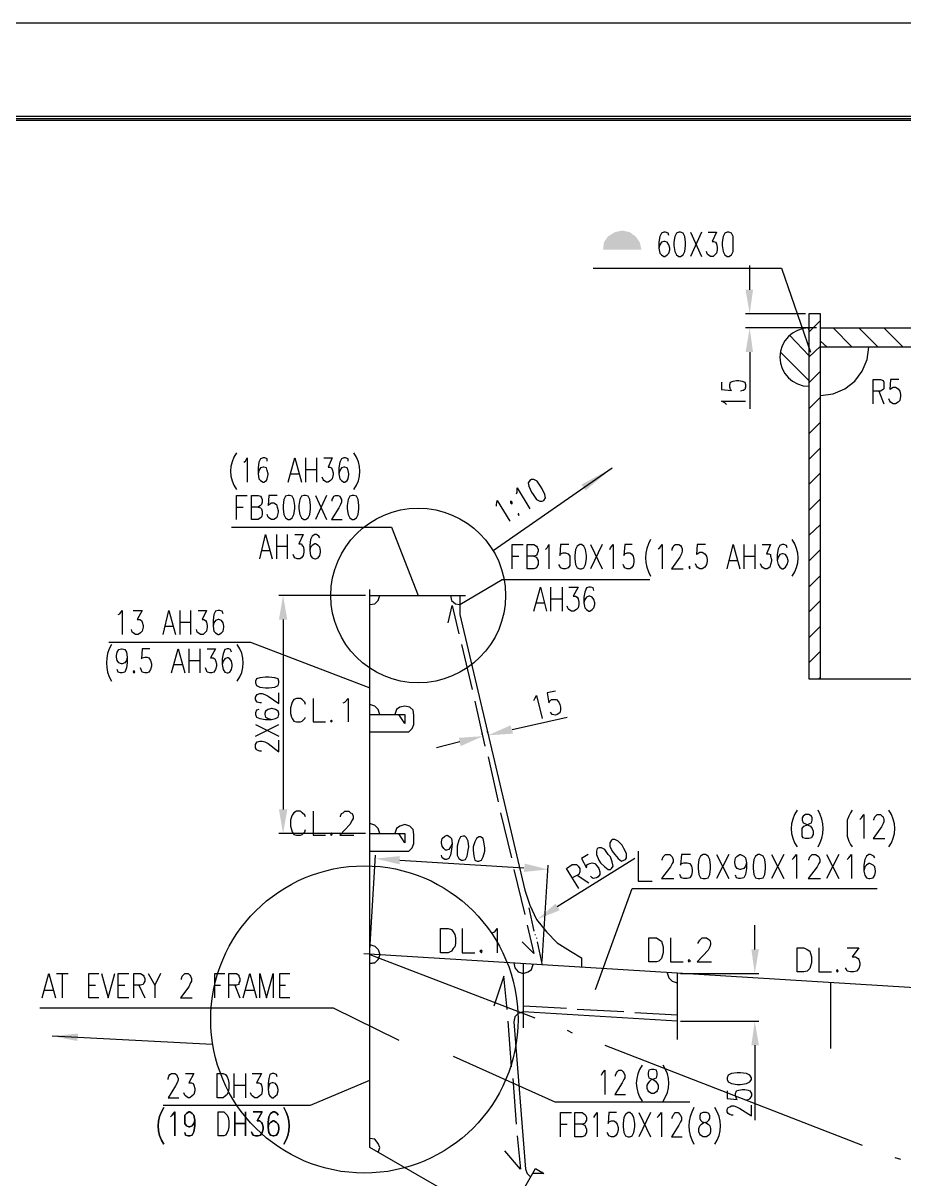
# Model space of a CAD drawing. Header units: millimetres. Extents: x 0.6 to 49, y 0.3 to 23.1.
# Drawn here: x 22.929 to 26.453, y 18.475 to 23.1 of the extents above; entities that cross this region are included whole.
import ezdxf

# ---------------------------------------------------------------- set-up
doc = ezdxf.new("R2010")
doc.units = ezdxf.units.MM
doc.layers.add('PDF_Geometry', color=7, linetype='Continuous')
doc.layers.add('PDF_Solid Fills', color=7, linetype='Continuous')

msp = doc.modelspace()

# ---------------------------------------------------------------- linework, layer by layer
at = {"layer": 'PDF_Geometry', "lineweight": 25}
for points in [[(0.6028, 23.1), (0.6028, 0.28), (49.0494, 0.28), (49.0494, 23.1)], [(1.5528, 22.7267), (1.5528, 0.6533), (48.6761, 0.6533), (48.6761, 22.7267)], [(25.5528, 22.2633), (25.5428, 22.26), (25.5361, 22.2467), (25.5328, 22.2233), (25.5328, 22.21), (25.5361, 22.1867), (25.5428, 22.1733), (25.5528, 22.1667), (25.5594, 22.1667), (25.5694, 22.1733), (25.5761, 22.1867), (25.5794, 22.21), (25.5794, 22.2233), (25.5761, 22.2467), (25.5694, 22.26), (25.5594, 22.2633)], [(25.7461, 22.2633), (25.7361, 22.26), (25.7294, 22.2467), (25.7261, 22.2233), (25.7261, 22.21), (25.7294, 22.1867), (25.7361, 22.1733), (25.7461, 22.1667), (25.7528, 22.1667), (25.7628, 22.1733), (25.7694, 22.1867), (25.7694, 22.2467), (25.7628, 22.26), (25.7528, 22.2633)], [(24.9561, 21.27), (24.9494, 21.26), (24.9528, 21.2467), (24.9628, 21.2233), (24.9694, 21.2133), (24.9828, 21.1933), (24.9961, 21.1867), (25.0061, 21.1867), (25.0128, 21.19), (25.0194, 21.2), (25.0161, 21.2133), (25.0061, 21.2367), (24.9994, 21.2467), (24.9861, 21.2667), (24.9728, 21.2733), (24.9628, 21.2733)], [(23.9894, 21.21), (23.9794, 21.2067), (23.9728, 21.1933), (23.9694, 21.17), (23.9694, 21.1567), (23.9728, 21.1333), (23.9794, 21.12), (23.9894, 21.1133), (23.9961, 21.1133), (24.0061, 21.12), (24.0128, 21.1333), (24.0161, 21.1567), (24.0161, 21.17), (24.0128, 21.1933), (24.0061, 21.2067), (23.9961, 21.21)], [(24.0528, 21.21), (24.0428, 21.2067), (24.0361, 21.1933), (24.0328, 21.17), (24.0328, 21.1567), (24.0361, 21.1333), (24.0428, 21.12), (24.0528, 21.1133), (24.0594, 21.1133), (24.0694, 21.12), (24.0761, 21.1333), (24.0794, 21.1567), (24.0794, 21.17), (24.0761, 21.1933), (24.0694, 21.2067), (24.0594, 21.21)], [(24.2461, 21.21), (24.2361, 21.2067), (24.2294, 21.1933), (24.2261, 21.17), (24.2261, 21.1567), (24.2294, 21.1333), (24.2361, 21.12), (24.2461, 21.1133), (24.2528, 21.1133), (24.2628, 21.12), (24.2694, 21.1333), (24.2728, 21.1567), (24.2728, 21.17), (24.2694, 21.1933), (24.2628, 21.2067), (24.2528, 21.21)], [(24.8794, 21.1867), (24.8794, 21.18), (24.8861, 21.1767), (24.8861, 21.1833)], [(24.9094, 21.1367), (24.9094, 21.1333), (24.9128, 21.13), (24.9128, 21.1367)], [(25.1561, 21.0133), (25.1461, 21.0067), (25.1394, 20.9933), (25.1361, 20.97), (25.1361, 20.9567), (25.1394, 20.9333), (25.1461, 20.92), (25.1561, 20.9167), (25.1628, 20.9167), (25.1728, 20.92), (25.1794, 20.9333), (25.1828, 20.9567), (25.1828, 20.97), (25.1794, 20.9933), (25.1728, 21.0067), (25.1628, 21.0133)], [(25.5961, 20.9267), (25.5928, 20.9233), (25.5961, 20.9167)], [(23.3728, 20.51), (23.3694, 20.5033), (23.3728, 20.5), (23.3761, 20.5033)], [(23.8594, 20.46), (23.8628, 20.45), (23.8761, 20.4433), (23.8994, 20.44), (23.9128, 20.44), (23.9361, 20.4433), (23.9494, 20.45), (23.9528, 20.46), (23.9528, 20.4667), (23.9494, 20.4767), (23.9361, 20.48), (23.9128, 20.4833), (23.8994, 20.4833), (23.8761, 20.48), (23.8628, 20.4767), (23.8594, 20.4667)], [(24.1628, 20.31), (24.1594, 20.3067), (24.1628, 20.3033), (24.1661, 20.3067)], [(26.0594, 19.9333), (26.0494, 19.9267), (26.0461, 19.92), (26.0461, 19.91), (26.0494, 19.9), (26.0561, 19.8967), (26.0694, 19.89), (26.0794, 19.8867), (26.0861, 19.8767), (26.0894, 19.8667), (26.0894, 19.8533), (26.0861, 19.8467), (26.0828, 19.84), (26.0728, 19.8367), (26.0594, 19.8367), (26.0494, 19.84), (26.0461, 19.8467), (26.0461, 19.8767), (26.0528, 19.8867), (26.0628, 19.89), (26.0761, 19.8967), (26.0828, 19.9), (26.0861, 19.91), (26.0861, 19.92), (26.0828, 19.9267), (26.0728, 19.9333)], [(24.1628, 19.86), (24.1594, 19.8533), (24.1628, 19.85), (24.1661, 19.8533)], [(24.6894, 19.8467), (24.6794, 19.8433), (24.6728, 19.83), (24.6661, 19.8067), (24.6661, 19.77), (24.6728, 19.7567), (24.6828, 19.75), (24.6894, 19.75), (24.6994, 19.7533), (24.7061, 19.7667), (24.7094, 19.79), (24.7128, 19.8033), (24.7094, 19.8267), (24.7028, 19.84), (24.6961, 19.8467)], [(24.7528, 19.8433), (24.7428, 19.8367), (24.7361, 19.8233), (24.7294, 19.8033), (24.7294, 19.79), (24.7328, 19.7667), (24.7361, 19.75), (24.7461, 19.7467), (24.7528, 19.7467), (24.7628, 19.75), (24.7694, 19.7633), (24.7761, 19.7867), (24.7761, 19.8), (24.7728, 19.8233), (24.7694, 19.8367), (24.7594, 19.8433)], [(25.2261, 19.7967), (25.2228, 19.7867), (25.2228, 19.7733), (25.2328, 19.75), (25.2394, 19.74), (25.2561, 19.7233), (25.2694, 19.7133), (25.2794, 19.7133), (25.2828, 19.7167), (25.2894, 19.7267), (25.2861, 19.7433), (25.2794, 19.7633), (25.2694, 19.7733), (25.2561, 19.7933), (25.2428, 19.8), (25.2328, 19.8)], [(25.2828, 19.83), (25.2761, 19.82), (25.2761, 19.8067), (25.2861, 19.7867), (25.2961, 19.7733), (25.3094, 19.7567), (25.3228, 19.7467), (25.3328, 19.75), (25.3394, 19.7533), (25.3428, 19.76), (25.3428, 19.7767), (25.3328, 19.7967), (25.3261, 19.81), (25.3094, 19.8267), (25.2961, 19.8333), (25.2861, 19.8333)], [(25.6494, 19.7733), (25.6394, 19.7667), (25.6328, 19.7533), (25.6294, 19.73), (25.6294, 19.7167), (25.6328, 19.6933), (25.6394, 19.68), (25.6494, 19.6767), (25.6594, 19.6767), (25.6694, 19.68), (25.6761, 19.6933), (25.6794, 19.7167), (25.6794, 19.73), (25.6761, 19.7533), (25.6694, 19.7667), (25.6594, 19.7733)], [(25.8694, 19.7733), (25.8594, 19.7667), (25.8528, 19.7533), (25.8494, 19.73), (25.8494, 19.7167), (25.8528, 19.6933), (25.8594, 19.68), (25.8694, 19.6767), (25.8761, 19.6767), (25.8894, 19.68), (25.8961, 19.6933), (25.8994, 19.7167), (25.8994, 19.73), (25.8961, 19.7533), (25.8894, 19.7667), (25.8761, 19.7733)], [(24.5994, 19.38), (24.5994, 19.4767), (24.6294, 19.4767), (24.6428, 19.4733), (24.6494, 19.4633), (24.6561, 19.4533), (24.6594, 19.44), (24.6594, 19.4167), (24.6561, 19.4033), (24.6494, 19.3967), (24.6428, 19.3867), (24.6294, 19.38)], [(25.4328, 19.3433), (25.4328, 19.44), (25.4628, 19.44), (25.4728, 19.4333), (25.4828, 19.4267), (25.4861, 19.4167), (25.4894, 19.4033), (25.4894, 19.38), (25.4861, 19.3667), (25.4828, 19.3567), (25.4728, 19.3467), (25.4628, 19.3433)], [(24.7628, 19.39), (24.7561, 19.3867), (24.7628, 19.38), (24.7661, 19.3867)], [(26.0261, 19.3033), (26.0261, 19.4), (26.0528, 19.4), (26.0661, 19.3933), (26.0761, 19.3867), (26.0794, 19.3767), (26.0828, 19.3633), (26.0828, 19.34), (26.0794, 19.3267), (26.0761, 19.3167), (26.0661, 19.3067), (26.0528, 19.3033)], [(25.5928, 19.3533), (25.5894, 19.3467), (25.5928, 19.3433), (25.5994, 19.3467)], [(26.1861, 19.3133), (26.1828, 19.3067), (26.1861, 19.3033), (26.1894, 19.3067)], [(23.7061, 18.8), (23.7061, 18.8967), (23.7294, 18.8967), (23.7394, 18.8933), (23.7461, 18.8833), (23.7494, 18.8733), (23.7528, 18.86), (23.7528, 18.8367), (23.7494, 18.8233), (23.7461, 18.8133), (23.7394, 18.8067), (23.7294, 18.8)], [(25.4428, 18.9133), (25.4328, 18.91), (25.4294, 18.9), (25.4294, 18.89), (25.4328, 18.88), (25.4394, 18.8767), (25.4494, 18.8733), (25.4594, 18.8667), (25.4661, 18.8567), (25.4694, 18.85), (25.4694, 18.8367), (25.4661, 18.8267), (25.4628, 18.8233), (25.4528, 18.8167), (25.4428, 18.8167), (25.4328, 18.8233), (25.4294, 18.8267), (25.4261, 18.8367), (25.4261, 18.85), (25.4294, 18.8567), (25.4361, 18.8667), (25.4428, 18.8733), (25.4561, 18.8767), (25.4628, 18.88), (25.4661, 18.89), (25.4661, 18.9), (25.4628, 18.91), (25.4528, 18.9133)], [(25.7461, 18.8733), (25.7494, 18.8633), (25.7628, 18.8567), (25.7861, 18.8533), (25.7994, 18.8533), (25.8228, 18.8567), (25.8361, 18.8633), (25.8428, 18.8733), (25.8428, 18.88), (25.8361, 18.89), (25.8228, 18.8967), (25.7994, 18.9), (25.7861, 18.9), (25.7628, 18.8967), (25.7494, 18.89), (25.7461, 18.88)], [(23.5361, 18.6467), (23.5361, 18.7433), (23.5261, 18.73), (23.5194, 18.7233), (23.5261, 18.73), (23.5361, 18.7433)], [(23.5761, 18.66), (23.5794, 18.65), (23.5894, 18.6467), (23.5961, 18.6467), (23.6061, 18.65), (23.6128, 18.6633), (23.6161, 18.6867), (23.6161, 18.71), (23.6128, 18.73), (23.6061, 18.7367), (23.5961, 18.7433), (23.5928, 18.7433), (23.5828, 18.7367), (23.5761, 18.73), (23.5761, 18.6967), (23.5828, 18.6867), (23.5928, 18.6833), (23.5961, 18.6833), (23.6061, 18.6867), (23.6128, 18.6967), (23.6161, 18.71), (23.6128, 18.6967), (23.6061, 18.6867), (23.5961, 18.6833), (23.5928, 18.6833), (23.5828, 18.6867), (23.5761, 18.6967), (23.5761, 18.73), (23.5828, 18.7367), (23.5928, 18.7433), (23.5961, 18.7433), (23.6061, 18.7367), (23.6128, 18.73), (23.6161, 18.71), (23.6161, 18.6867), (23.6128, 18.6633), (23.6061, 18.65), (23.5961, 18.6467), (23.5894, 18.6467), (23.5794, 18.65)], [(23.7094, 18.6467), (23.7094, 18.7433), (23.7328, 18.7433), (23.7394, 18.7367), (23.7461, 18.73), (23.7494, 18.72), (23.7528, 18.7067), (23.7528, 18.6833), (23.7494, 18.67), (23.7461, 18.66), (23.7394, 18.65), (23.7328, 18.6467)], [(23.7094, 18.6467), (23.7094, 18.7433), (23.7328, 18.7433), (23.7394, 18.7367), (23.7461, 18.73), (23.7494, 18.72), (23.7528, 18.7067), (23.7528, 18.6833), (23.7494, 18.67), (23.7461, 18.66), (23.7394, 18.65), (23.7328, 18.6467)], [(23.7761, 18.6467), (23.7761, 18.7433)], [(23.8194, 18.6467), (23.8194, 18.7433)], [(23.8428, 18.6633), (23.8461, 18.6567), (23.8494, 18.65), (23.8594, 18.6467), (23.8694, 18.6467), (23.8794, 18.65), (23.8861, 18.66), (23.8894, 18.6733), (23.8894, 18.6833), (23.8861, 18.6967), (23.8828, 18.7), (23.8761, 18.7067), (23.8661, 18.7067), (23.8861, 18.7433), (23.8494, 18.7433), (23.8861, 18.7433), (23.8661, 18.7067), (23.8761, 18.7067), (23.8828, 18.7), (23.8861, 18.6967), (23.8894, 18.6833), (23.8894, 18.6733), (23.8861, 18.66), (23.8794, 18.65), (23.8694, 18.6467), (23.8594, 18.6467), (23.8494, 18.65), (23.8461, 18.6567)], [(23.9094, 18.68), (23.9128, 18.6933), (23.9194, 18.7), (23.9294, 18.7067), (23.9328, 18.7067), (23.9428, 18.7), (23.9494, 18.6933), (23.9528, 18.68), (23.9528, 18.6733), (23.9494, 18.66), (23.9428, 18.65), (23.9328, 18.6467), (23.9294, 18.6467), (23.9194, 18.65), (23.9128, 18.66), (23.9094, 18.68), (23.9094, 18.7), (23.9128, 18.7233), (23.9194, 18.7367), (23.9294, 18.7433), (23.9361, 18.7433), (23.9461, 18.7367), (23.9494, 18.73), (23.9461, 18.7367), (23.9361, 18.7433), (23.9294, 18.7433), (23.9194, 18.7367), (23.9128, 18.7233), (23.9094, 18.7), (23.9094, 18.68), (23.9128, 18.66), (23.9194, 18.65), (23.9294, 18.6467), (23.9328, 18.6467), (23.9428, 18.65), (23.9494, 18.66), (23.9528, 18.6733), (23.9528, 18.68), (23.9494, 18.6933), (23.9428, 18.7), (23.9328, 18.7067), (23.9294, 18.7067), (23.9194, 18.7), (23.9128, 18.6933)], [(25.3494, 18.74), (25.3394, 18.7333), (25.3328, 18.72), (25.3294, 18.6967), (25.3294, 18.6833), (25.3328, 18.66), (25.3394, 18.6467), (25.3494, 18.6433), (25.3561, 18.6433), (25.3661, 18.6467), (25.3728, 18.66), (25.3761, 18.6833), (25.3761, 18.6967), (25.3728, 18.72), (25.3661, 18.7333), (25.3561, 18.74)], [(25.6494, 18.74), (25.6394, 18.7367), (25.6361, 18.7267), (25.6361, 18.7167), (25.6394, 18.71), (25.6461, 18.7033), (25.6594, 18.7), (25.6694, 18.6933), (25.6761, 18.6867), (25.6794, 18.6767), (25.6794, 18.6633), (25.6761, 18.6533), (25.6728, 18.65), (25.6628, 18.6433), (25.6494, 18.6433), (25.6394, 18.65), (25.6361, 18.6533), (25.6328, 18.6633), (25.6328, 18.6767), (25.6361, 18.6867), (25.6428, 18.6933), (25.6528, 18.7), (25.6661, 18.7033), (25.6728, 18.71), (25.6761, 18.7167), (25.6761, 18.7267), (25.6728, 18.7367), (25.6628, 18.74)], [(23.8194, 18.6967), (23.7761, 18.6967)]]:
    msp.add_lwpolyline(points, close=True, dxfattribs=at)
for points in [[(48.6661, 0.6633), (48.6661, 22.7167), (1.5628, 22.7167), (1.5628, 0.6633), (48.6761, 0.6633)], [(48.6594, 0.67), (48.6594, 22.71), (1.5694, 22.71), (1.5694, 0.67), (48.6761, 0.67)], [(25.5128, 22.25), (25.5094, 22.26), (25.4994, 22.2633), (25.4928, 22.2633), (25.4828, 22.26), (25.4761, 22.2467), (25.4728, 22.2233), (25.4728, 22.2), (25.4761, 22.18), (25.4828, 22.1733), (25.4928, 22.1667), (25.4961, 22.1667), (25.5061, 22.1733), (25.5128, 22.18), (25.5161, 22.1933), (25.5161, 22.2), (25.5128, 22.2133), (25.5061, 22.2233), (25.4961, 22.2267), (25.4928, 22.2267), (25.4828, 22.2233), (25.4761, 22.2133), (25.4728, 22.2)], [(25.5994, 22.2633), (25.6428, 22.1667)], [(25.6428, 22.2633), (25.5994, 22.1667)], [(25.6694, 22.2633), (25.7028, 22.2633), (25.6861, 22.2267), (25.6928, 22.2267), (25.6994, 22.2233), (25.7028, 22.2167), (25.7061, 22.2033), (25.7061, 22.1933), (25.7028, 22.18), (25.6961, 22.1733), (25.6894, 22.1667), (25.6794, 22.1667), (25.6694, 22.1733), (25.6661, 22.1767), (25.6628, 22.1867)], [(25.2094, 22.12), (25.9628, 22.12), (26.0794, 21.7833)], [(25.8361, 22.0333), (25.8361, 22.13)], [(26.0594, 21.9367), (25.8194, 21.9367)], [(26.1194, 20.4767), (26.1194, 21.9367), (26.0728, 21.9367), (26.0728, 20.4767), (26.6194, 20.4767), (26.6194, 20.2833), (27.4128, 20.67), (27.4128, 20.4767), (27.9261, 20.4767), (27.8294, 21.21), (27.8328, 21.25), (27.8528, 21.2867), (27.8861, 21.3133), (27.9261, 21.3233)], [(26.1028, 21.88), (25.8194, 21.88)], [(26.0728, 21.8733), (26.0694, 21.88)], [(26.0728, 21.8633), (26.1194, 21.91)], [(26.1194, 21.88), (28.0394, 21.88), (28.0394, 21.8033), (26.1194, 21.8033)], [(26.2461, 21.8033), (26.1694, 21.88)], [(26.3494, 21.8033), (26.2728, 21.88)], [(26.4494, 21.8033), (26.3728, 21.88)], [(26.0728, 21.77), (25.9961, 21.85)], [(26.0728, 21.7633), (26.1194, 21.8067)], [(26.1461, 21.8033), (26.1194, 21.8267)], [(26.1194, 21.61), (26.1694, 21.6167), (26.2161, 21.6367), (26.2561, 21.6667), (26.2861, 21.7067), (26.3061, 21.7533), (26.3128, 21.8033)], [(25.8361, 21.7833), (25.8361, 21.5567)], [(26.0728, 21.67), (25.9594, 21.7833)], [(26.0728, 21.66), (26.1194, 21.7067)], [(25.7228, 21.6633), (25.7228, 21.6333), (25.7628, 21.63), (25.7594, 21.6333), (25.7561, 21.6433), (25.7561, 21.6533), (25.7594, 21.6633), (25.7694, 21.6667), (25.7828, 21.67), (25.7928, 21.67), (25.8061, 21.6667), (25.8161, 21.6633), (25.8194, 21.6533), (25.8194, 21.6433), (25.8161, 21.6333), (25.8094, 21.63), (25.7994, 21.6267)], [(26.3294, 21.5767), (26.3294, 21.6733), (26.3594, 21.6733), (26.3694, 21.67), (26.3728, 21.6633), (26.3728, 21.6367), (26.3694, 21.6333), (26.3594, 21.6267), (26.3294, 21.6267)], [(26.4328, 21.6733), (26.3994, 21.6733), (26.3961, 21.6333), (26.3994, 21.6367), (26.4094, 21.6433), (26.4194, 21.6433), (26.4294, 21.6367), (26.4361, 21.6267), (26.4394, 21.6133), (26.4394, 21.6067), (26.4361, 21.59), (26.4294, 21.5833), (26.4194, 21.5767), (26.4094, 21.5767), (26.3994, 21.5833), (26.3961, 21.5867), (26.3928, 21.5967)], [(26.0728, 21.5567), (26.1194, 21.6033)], [(26.3528, 21.6267), (26.3728, 21.5767)], [(25.7428, 21.5733), (25.7361, 21.58), (25.7228, 21.5867), (25.8194, 21.5867)], [(26.0728, 21.4567), (26.1194, 21.5033)], [(26.0728, 21.3533), (26.1194, 21.4)], [(23.8128, 21.3433), (23.8194, 21.3467), (23.8261, 21.36), (23.8261, 21.2633)], [(23.9061, 21.3467), (23.9061, 21.3567), (23.8961, 21.36), (23.8894, 21.36), (23.8794, 21.3567), (23.8728, 21.3433), (23.8694, 21.32), (23.8694, 21.2967), (23.8728, 21.2767), (23.8794, 21.27), (23.8894, 21.2633), (23.8928, 21.2633), (23.9028, 21.27), (23.9061, 21.2767), (23.9094, 21.2933), (23.9094, 21.2967), (23.9061, 21.31), (23.9028, 21.32), (23.8928, 21.3233), (23.8894, 21.3233), (23.8794, 21.32), (23.8728, 21.31), (23.8694, 21.2967)], [(23.9894, 21.2633), (24.0161, 21.36), (24.0428, 21.2633)], [(24.0594, 21.36), (24.0594, 21.2633)], [(24.1028, 21.36), (24.1028, 21.2633)], [(24.1328, 21.36), (24.1661, 21.36), (24.1494, 21.3233), (24.1561, 21.3233), (24.1628, 21.32), (24.1661, 21.3133), (24.1694, 21.3), (24.1694, 21.2933), (24.1661, 21.2767), (24.1594, 21.27), (24.1494, 21.2633), (24.1428, 21.2633), (24.1328, 21.27), (24.1294, 21.2733), (24.1261, 21.2833)], [(24.2294, 21.3467), (24.2294, 21.3567), (24.2194, 21.36), (24.2128, 21.36), (24.2028, 21.3567), (24.1961, 21.3433), (24.1928, 21.32), (24.1928, 21.2967), (24.1961, 21.2767), (24.2028, 21.27), (24.2128, 21.2633), (24.2161, 21.2633), (24.2261, 21.27), (24.2294, 21.2767), (24.2328, 21.2933), (24.2328, 21.2967), (24.2294, 21.31), (24.2261, 21.32), (24.2161, 21.3233), (24.2128, 21.3233), (24.2028, 21.32), (24.1961, 21.31), (24.1928, 21.2967)], [(23.9994, 21.2967), (24.0328, 21.2967)], [(24.0594, 21.3133), (24.1028, 21.3133)], [(24.8094, 20.99), (25.2861, 21.32)], [(26.0728, 21.2533), (26.1194, 21.3)], [(24.9028, 21.2167), (24.9061, 21.2233), (24.9061, 21.24), (24.9561, 21.1567)], [(23.7828, 21.1133), (23.7828, 21.21), (23.8261, 21.21)], [(23.8694, 21.1633), (23.8794, 21.16), (23.8828, 21.1567), (23.8861, 21.1467), (23.8861, 21.1333), (23.8828, 21.1233), (23.8794, 21.12), (23.8694, 21.1133), (23.8428, 21.1133), (23.8428, 21.21), (23.8694, 21.21), (23.8794, 21.2067), (23.8828, 21.2), (23.8861, 21.1933), (23.8861, 21.1833), (23.8828, 21.1733), (23.8794, 21.17), (23.8694, 21.1633), (23.8428, 21.1633)], [(23.9461, 21.21), (23.9128, 21.21), (23.9094, 21.17), (23.9128, 21.1733), (23.9228, 21.18), (23.9328, 21.18), (23.9428, 21.1733), (23.9461, 21.1633), (23.9494, 21.15), (23.9494, 21.1433), (23.9461, 21.1267), (23.9428, 21.12), (23.9328, 21.1133), (23.9228, 21.1133), (23.9128, 21.12), (23.9094, 21.1233), (23.9061, 21.1333)], [(24.0994, 21.21), (24.1428, 21.1133)], [(24.1428, 21.21), (24.0994, 21.1133)], [(24.1661, 21.1867), (24.1661, 21.1933), (24.1694, 21.2), (24.1728, 21.2067), (24.1794, 21.21), (24.1894, 21.21), (24.1961, 21.2067), (24.1994, 21.2), (24.2028, 21.1933), (24.2028, 21.1833), (24.1994, 21.1733), (24.1928, 21.16), (24.1628, 21.1133), (24.2061, 21.1133)], [(24.8228, 21.1667), (24.8228, 21.1733), (24.8261, 21.19), (24.8761, 21.1067)], [(26.0728, 21.15), (26.1194, 21.1967)], [(23.7828, 21.1633), (23.8094, 21.1633)], [(26.0728, 21.05), (26.1194, 21.0933)], [(23.7628, 21.0833), (24.4028, 21.0833), (24.5094, 20.81)], [(23.8761, 20.9567), (23.8994, 21.0533), (23.9261, 20.9567)], [(23.9428, 21.0533), (23.9428, 20.9567)], [(23.9861, 21.0533), (23.9861, 20.9567)], [(24.0161, 21.0533), (24.0494, 21.0533), (24.0328, 21.0167), (24.0428, 21.0167), (24.0461, 21.01), (24.0494, 21.0067), (24.0528, 20.9933), (24.0528, 20.9833), (24.0494, 20.97), (24.0428, 20.96), (24.0361, 20.9567), (24.0261, 20.9567), (24.0161, 20.96), (24.0128, 20.9667), (24.0094, 20.9733)], [(24.1161, 21.04), (24.1128, 21.0467), (24.1028, 21.0533), (24.0961, 21.0533), (24.0861, 21.0467), (24.0794, 21.0333), (24.0761, 21.01), (24.0761, 20.99), (24.0794, 20.97), (24.0861, 20.96), (24.0961, 20.9567), (24.0994, 20.9567), (24.1094, 20.96), (24.1161, 20.97), (24.1194, 20.9833), (24.1194, 20.99), (24.1161, 21.0033), (24.1094, 21.01), (24.0994, 21.0167), (24.0961, 21.0167), (24.0861, 21.01), (24.0794, 21.0033), (24.0761, 20.99)], [(23.9428, 21.0067), (23.9861, 21.0067)], [(24.8861, 20.9167), (24.8861, 21.0133), (24.9294, 21.0133)], [(24.9728, 20.9667), (24.9828, 20.9633), (24.9861, 20.9567), (24.9894, 20.95), (24.9894, 20.9333), (24.9861, 20.9267), (24.9828, 20.92), (24.9728, 20.9167), (24.9461, 20.9167), (24.9461, 21.0133), (24.9728, 21.0133), (24.9828, 21.0067), (24.9861, 21.0033), (24.9894, 20.9933), (24.9894, 20.9867), (24.9861, 20.9767), (24.9828, 20.97), (24.9728, 20.9667), (24.9461, 20.9667)], [(25.0194, 20.9933), (25.0261, 21), (25.0328, 21.0133), (25.0328, 20.9167)], [(25.1128, 21.0133), (25.0794, 21.0133), (25.0761, 20.97), (25.0794, 20.9767), (25.0894, 20.98), (25.0994, 20.98), (25.1094, 20.9767), (25.1161, 20.9667), (25.1161, 20.93), (25.1094, 20.92), (25.0994, 20.9167), (25.0894, 20.9167), (25.0794, 20.92), (25.0761, 20.9267), (25.0728, 20.9333)], [(25.1994, 21.0133), (25.2461, 20.9167)], [(25.2461, 21.0133), (25.1994, 20.9167)], [(25.2761, 20.9933), (25.2794, 21), (25.2894, 21.0133), (25.2894, 20.9167)], [(25.3661, 21.0133), (25.3361, 21.0133), (25.3328, 20.97), (25.3361, 20.9767), (25.3461, 20.98), (25.3561, 20.98), (25.3628, 20.9767), (25.3694, 20.9667), (25.3728, 20.9533), (25.3728, 20.9433), (25.3694, 20.93), (25.3628, 20.92), (25.3561, 20.9167), (25.3461, 20.9167), (25.3361, 20.92), (25.3328, 20.9267), (25.3294, 20.9333)], [(25.4694, 20.9967), (25.4761, 21), (25.4861, 21.0133), (25.4861, 20.9167)], [(25.5261, 20.99), (25.5261, 20.9967), (25.5294, 21.0033), (25.5328, 21.01), (25.5394, 21.0133), (25.5528, 21.0133), (25.5594, 21.01), (25.5628, 21.0033), (25.5661, 20.9967), (25.5661, 20.9867), (25.5628, 20.9767), (25.5561, 20.9633), (25.5228, 20.9167), (25.5694, 20.9167)], [(25.6594, 21.0133), (25.6261, 21.0133), (25.6228, 20.9733), (25.6261, 20.9767), (25.6361, 20.9833), (25.6461, 20.9833), (25.6561, 20.9767), (25.6628, 20.9667), (25.6661, 20.9533), (25.6661, 20.9467), (25.6628, 20.9333), (25.6561, 20.9233), (25.6461, 20.9167), (25.6361, 20.9167), (25.6261, 20.9233), (25.6228, 20.9267), (25.6194, 20.9367)], [(25.7461, 20.9167), (25.7694, 21.0133), (25.7961, 20.9167)], [(25.8128, 21.0133), (25.8128, 20.9167)], [(25.8561, 21.0133), (25.8561, 20.9167)], [(25.8861, 21.0133), (25.9194, 21.0133), (25.9028, 20.9767), (25.9128, 20.9767), (25.9194, 20.9733), (25.9194, 20.9667), (25.9228, 20.9533), (25.9228, 20.9467), (25.9194, 20.9333), (25.9161, 20.9233), (25.9061, 20.9167), (25.8961, 20.9167), (25.8861, 20.9233), (25.8828, 20.9267), (25.8794, 20.9367)], [(25.9861, 21), (25.9828, 21.01), (25.9728, 21.0133), (25.9661, 21.0133), (25.9561, 21.01), (25.9494, 20.9967), (25.9461, 20.9733), (25.9461, 20.95), (25.9494, 20.9333), (25.9561, 20.9233), (25.9661, 20.9167), (25.9694, 20.9167), (25.9794, 20.9233), (25.9861, 20.9333), (25.9894, 20.9467), (25.9894, 20.95), (25.9861, 20.9633), (25.9794, 20.9733), (25.9694, 20.9767), (25.9661, 20.9767), (25.9561, 20.9733), (25.9494, 20.9633), (25.9461, 20.95)], [(23.8828, 20.99), (23.9161, 20.99)], [(24.8861, 20.9667), (24.9128, 20.9667)], [(25.8128, 20.9667), (25.8561, 20.9667)], [(26.0728, 20.9467), (26.1194, 20.9933)], [(25.7561, 20.95), (25.7861, 20.95)], [(24.6394, 20.81), (24.6428, 20.79), (24.6594, 20.7767), (24.6761, 20.7733), (24.8461, 20.8733), (25.4361, 20.8733)], [(26.0728, 20.8433), (26.1194, 20.89)], [(24.3161, 19.3733), (24.3161, 20.8333)], [(24.9728, 20.7467), (24.9994, 20.8433), (25.0228, 20.7467)], [(25.0394, 20.8433), (25.0394, 20.7467)], [(25.0861, 20.8433), (25.0861, 20.7467)], [(25.1128, 20.8433), (25.1494, 20.8433), (25.1294, 20.8067), (25.1394, 20.8067), (25.1461, 20.8033), (25.1494, 20.7967), (25.1528, 20.7833), (25.1528, 20.7733), (25.1494, 20.76), (25.1428, 20.7533), (25.1328, 20.7467), (25.1228, 20.7467), (25.1128, 20.7533), (25.1094, 20.7567), (25.1061, 20.7667)], [(25.2128, 20.83), (25.2094, 20.84), (25.1994, 20.8433), (25.1928, 20.8433), (25.1828, 20.84), (25.1761, 20.8233), (25.1728, 20.8033), (25.1728, 20.78), (25.1761, 20.76), (25.1828, 20.7533), (25.1928, 20.7467), (25.1961, 20.7467), (25.2061, 20.7533), (25.2128, 20.76), (25.2161, 20.7733), (25.2161, 20.78), (25.2128, 20.7933), (25.2061, 20.8033), (25.1961, 20.8067), (25.1928, 20.8067), (25.1828, 20.8033), (25.1761, 20.7933), (25.1728, 20.78)], [(24.2994, 20.81), (23.9528, 20.81)], [(24.3161, 20.81), (24.6994, 20.81)], [(24.3161, 20.7733), (24.3361, 20.7767), (24.3494, 20.79), (24.3561, 20.81)], [(24.6294, 20.7), (24.6461, 20.77), (24.6728, 20.6567)], [(24.6761, 20.81), (24.6761, 20.7333), (24.9361, 19.63), (24.9561, 19.57), (24.9828, 19.5133), (25.0228, 19.4633), (25.0661, 19.42), (25.1194, 19.3867), (25.1628, 19.36), (25.1628, 19.3233)], [(24.9828, 20.78), (25.0128, 20.78)], [(25.0394, 20.7967), (25.0861, 20.7967)], [(26.0728, 20.7433), (26.1194, 20.79)], [(23.3094, 20.7333), (23.3161, 20.7367), (23.3261, 20.75), (23.3261, 20.6533)], [(23.3694, 20.75), (23.4061, 20.75), (23.3861, 20.7133), (23.3961, 20.7133), (23.4028, 20.71), (23.4061, 20.7033), (23.4094, 20.69), (23.4094, 20.6833), (23.4061, 20.6667), (23.3994, 20.66), (23.3894, 20.6533), (23.3794, 20.6533), (23.3694, 20.66), (23.3661, 20.6633), (23.3628, 20.6733)], [(23.4894, 20.6533), (23.5128, 20.75), (23.5394, 20.6533)], [(23.5561, 20.75), (23.5561, 20.6533)], [(23.5994, 20.75), (23.5994, 20.6533)], [(23.6294, 20.75), (23.6628, 20.75), (23.6461, 20.7133), (23.6528, 20.7133), (23.6594, 20.71), (23.6628, 20.7033), (23.6661, 20.69), (23.6661, 20.6833), (23.6628, 20.6667), (23.6561, 20.66), (23.6494, 20.6533), (23.6394, 20.6533), (23.6294, 20.66), (23.6261, 20.6633), (23.6228, 20.6733)], [(23.7294, 20.7367), (23.7261, 20.7467), (23.7161, 20.75), (23.7094, 20.75), (23.6994, 20.7467), (23.6928, 20.7333), (23.6894, 20.71), (23.6894, 20.6867), (23.6928, 20.6667), (23.6994, 20.66), (23.7094, 20.6533), (23.7128, 20.6533), (23.7228, 20.66), (23.7294, 20.6667), (23.7328, 20.6833), (23.7328, 20.6867), (23.7294, 20.7), (23.7228, 20.71), (23.7128, 20.7133), (23.7094, 20.7133), (23.6994, 20.71), (23.6928, 20.7), (23.6894, 20.6867)], [(23.4961, 20.6867), (23.5294, 20.6867)], [(23.5561, 20.7033), (23.5994, 20.7033)], [(23.9694, 20.7133), (23.9694, 19.9533)], [(26.0728, 20.64), (26.1194, 20.6867)], [(23.2728, 20.6233), (23.8394, 20.6233), (24.3161, 20.44)], [(23.3461, 20.5633), (23.3428, 20.55), (23.3361, 20.54), (23.3261, 20.5367), (23.3228, 20.5367), (23.3128, 20.54), (23.3061, 20.55), (23.3028, 20.5633), (23.3028, 20.57), (23.3061, 20.5833), (23.3128, 20.5933), (23.3228, 20.5967), (23.3261, 20.5967), (23.3361, 20.5933), (23.3428, 20.5833), (23.3461, 20.5633), (23.3461, 20.54), (23.3428, 20.52), (23.3361, 20.5033), (23.3261, 20.5), (23.3194, 20.5), (23.3094, 20.5033), (23.3061, 20.5133)], [(23.4361, 20.5967), (23.4061, 20.5967), (23.4028, 20.5567), (23.4061, 20.56), (23.4161, 20.5633), (23.4261, 20.5633), (23.4328, 20.56), (23.4394, 20.55), (23.4428, 20.5367), (23.4428, 20.5267), (23.4394, 20.5133), (23.4328, 20.5033), (23.4261, 20.5), (23.4161, 20.5), (23.4061, 20.5033), (23.4028, 20.51), (23.3994, 20.52)], [(23.5228, 20.5), (23.5494, 20.5967), (23.5761, 20.5)], [(23.5928, 20.5967), (23.5928, 20.5)], [(23.6361, 20.5967), (23.6361, 20.5)], [(23.6661, 20.5967), (23.6994, 20.5967), (23.6794, 20.56), (23.6894, 20.56), (23.6961, 20.5567), (23.6994, 20.55), (23.7028, 20.5367), (23.7028, 20.5267), (23.6994, 20.5133), (23.6928, 20.5033), (23.6828, 20.5), (23.6761, 20.5), (23.6661, 20.5033), (23.6628, 20.51), (23.6594, 20.52)], [(23.7628, 20.5833), (23.7594, 20.5933), (23.7528, 20.5967), (23.7461, 20.5967), (23.7361, 20.5933), (23.7294, 20.5767), (23.7261, 20.5567), (23.7261, 20.5333), (23.7294, 20.5133), (23.7361, 20.5033), (23.7461, 20.5), (23.7494, 20.5), (23.7561, 20.5033), (23.7628, 20.5133), (23.7661, 20.5267), (23.7661, 20.5333), (23.7628, 20.5467), (23.7561, 20.5567), (23.7494, 20.56), (23.7461, 20.56), (23.7361, 20.5567), (23.7294, 20.5467), (23.7261, 20.5333)], [(24.6828, 20.6133), (24.7261, 20.4333)], [(26.0728, 20.54), (26.1194, 20.5867)], [(23.5928, 20.55), (23.6361, 20.55)], [(23.5328, 20.5333), (23.5661, 20.5333)], [(26.1128, 20.4767), (26.1194, 20.4833)], [(23.8828, 20.38), (23.8761, 20.38), (23.8661, 20.3833), (23.8628, 20.3867), (23.8594, 20.3933), (23.8594, 20.4033), (23.8628, 20.41), (23.8661, 20.4133), (23.8761, 20.4167), (23.8861, 20.4167), (23.8961, 20.4133), (23.9094, 20.4067), (23.9528, 20.3767), (23.9528, 20.42)], [(24.0594, 20.3733), (24.0561, 20.3833), (24.0461, 20.3933), (24.0394, 20.3967), (24.0228, 20.3967), (24.0128, 20.3933), (24.0061, 20.3833), (24.0028, 20.3733), (23.9994, 20.36), (23.9994, 20.3367), (24.0028, 20.3233), (24.0061, 20.3167), (24.0128, 20.3067), (24.0228, 20.3033), (24.0394, 20.3033), (24.0461, 20.3067), (24.0561, 20.3167), (24.0594, 20.3233)], [(24.0894, 20.3967), (24.0894, 20.3033), (24.1394, 20.3033)], [(24.2094, 20.38), (24.2161, 20.3833), (24.2294, 20.3967), (24.2294, 20.3033)], [(24.9728, 20.39), (24.9761, 20.3967), (24.9828, 20.41), (25.0061, 20.3167)], [(25.0594, 20.4267), (25.0261, 20.42), (25.0328, 20.38), (25.0361, 20.3867), (25.0428, 20.3933), (25.0628, 20.3933), (25.0728, 20.3833), (25.0761, 20.3733), (25.0794, 20.3633), (25.0794, 20.35), (25.0761, 20.34), (25.0661, 20.3333), (25.0594, 20.33), (25.0461, 20.3333), (25.0428, 20.3367), (25.0394, 20.3433)], [(23.8728, 20.3533), (23.8628, 20.35), (23.8594, 20.34), (23.8594, 20.3333), (23.8628, 20.3233), (23.8761, 20.3167), (23.8994, 20.3133), (23.9228, 20.3133), (23.9394, 20.3167), (23.9494, 20.3233), (23.9528, 20.3333), (23.9528, 20.3367), (23.9494, 20.3467), (23.9394, 20.3533), (23.9261, 20.3567), (23.9228, 20.3567), (23.9094, 20.3533), (23.8994, 20.3467), (23.8961, 20.3367), (23.8961, 20.3333), (23.8994, 20.3233), (23.9094, 20.3167), (23.9228, 20.3133)], [(24.3561, 20.3333), (24.3494, 20.3533), (24.3361, 20.3667), (24.3161, 20.3733)], [(24.3161, 20.2633), (24.4561, 20.2633), (24.4728, 20.2633), (24.4861, 20.2767), (24.4928, 20.2933), (24.4928, 20.33), (24.4894, 20.35), (24.4761, 20.3633), (24.4561, 20.3667), (24.4361, 20.3633), (24.4228, 20.3533), (24.4161, 20.3333)], [(24.7361, 20.3867), (24.7761, 20.2067)], [(24.3161, 20.3333), (24.4561, 20.3333), (24.4561, 20.2967), (24.4328, 20.3333)], [(24.8861, 20.2733), (25.1061, 20.3233)], [(23.8594, 20.2467), (23.9528, 20.2933)], [(23.8594, 20.2933), (23.9528, 20.2467)], [(24.7661, 20.2533), (24.7661, 20.26)], [(24.7894, 20.26), (24.7861, 20.2667)], [(23.8828, 20.1867), (23.8761, 20.1867), (23.8661, 20.19), (23.8628, 20.1933), (23.8594, 20.2), (23.8594, 20.2133), (23.8628, 20.22), (23.8661, 20.2233), (23.8761, 20.2267), (23.8861, 20.2267), (23.8961, 20.2233), (23.9094, 20.2167), (23.9528, 20.1833), (23.9528, 20.23)], [(24.6761, 20.2233), (24.5828, 20.2)], [(24.7894, 20.1633), (24.8294, 19.9833)], [(24.0594, 19.9233), (24.0561, 19.93), (24.0461, 19.94), (24.0394, 19.9467), (24.0228, 19.9467), (24.0128, 19.94), (24.0061, 19.93), (24.0028, 19.9233), (23.9994, 19.91), (23.9994, 19.8867), (24.0028, 19.8733), (24.0061, 19.8633), (24.0128, 19.8533), (24.0228, 19.85), (24.0394, 19.85), (24.0461, 19.8533), (24.0561, 19.8633), (24.0594, 19.8733)], [(24.0894, 19.9467), (24.0894, 19.85), (24.1394, 19.85)], [(24.1994, 19.9233), (24.1994, 19.9267), (24.2028, 19.9367), (24.2094, 19.94), (24.2161, 19.9467), (24.2328, 19.9467), (24.2394, 19.94), (24.2461, 19.9367), (24.2494, 19.9267), (24.2494, 19.9167), (24.2461, 19.91), (24.2361, 19.8933), (24.1961, 19.85), (24.2528, 19.85)], [(24.8394, 19.94), (24.8828, 19.76)], [(26.2461, 19.95), (26.2394, 19.94), (26.2328, 19.9267), (26.2261, 19.91), (26.2261, 19.8467), (26.2328, 19.8267), (26.2394, 19.8133), (26.2461, 19.8033)], [(24.3561, 19.8567), (24.3494, 19.8767), (24.3361, 19.89), (24.3161, 19.8967)], [(24.3161, 19.7867), (24.4561, 19.7867), (24.4728, 19.7867), (24.4861, 19.8), (24.4928, 19.8167), (24.4928, 19.8533), (24.4894, 19.8733), (24.4761, 19.8867), (24.4561, 19.8933), (24.4361, 19.8867), (24.4228, 19.8767), (24.4161, 19.8567)], [(26.2761, 19.9133), (26.2828, 19.92), (26.2928, 19.9333), (26.2928, 19.8367)], [(26.3328, 19.91), (26.3328, 19.9133), (26.3361, 19.9233), (26.3394, 19.9267), (26.3461, 19.9333), (26.3594, 19.9333), (26.3661, 19.9267), (26.3694, 19.9233), (26.3728, 19.9133), (26.3728, 19.9033), (26.3694, 19.8967), (26.3628, 19.8833), (26.3294, 19.8367), (26.3761, 19.8367)], [(24.2994, 19.8567), (23.9528, 19.8567)], [(24.3161, 19.8567), (24.4561, 19.8567), (24.4561, 19.82), (24.4328, 19.8567)], [(24.6461, 19.8167), (24.6394, 19.8033), (24.6328, 19.7933), (24.6228, 19.79), (24.6194, 19.79), (24.6128, 19.7967), (24.6061, 19.8067), (24.6028, 19.82), (24.6028, 19.8233), (24.6061, 19.8367), (24.6161, 19.8467), (24.6261, 19.85), (24.6361, 19.8433), (24.6428, 19.8367), (24.6461, 19.8167), (24.6428, 19.7933), (24.6394, 19.77), (24.6328, 19.7567), (24.6228, 19.7533), (24.6161, 19.7533), (24.6061, 19.76), (24.6028, 19.77)], [(24.3161, 19.39), (24.3394, 19.77)], [(24.4361, 19.75), (24.9328, 19.72)], [(25.3761, 19.7567), (25.0661, 19.5633)], [(25.1894, 19.7733), (25.1628, 19.7567), (25.1828, 19.72), (25.1828, 19.7233), (25.1861, 19.7333), (25.1961, 19.7367), (25.2061, 19.74), (25.2161, 19.7367), (25.2261, 19.7267), (25.2328, 19.7167), (25.2361, 19.7033), (25.2361, 19.6933), (25.2294, 19.6833), (25.2228, 19.68), (25.2094, 19.6767), (25.2061, 19.68), (25.1994, 19.6867)], [(25.3894, 19.7867), (25.3894, 19.6667), (25.4461, 19.6667)], [(25.4861, 19.75), (25.4861, 19.7533), (25.4894, 19.7633), (25.4928, 19.7667), (25.4994, 19.7733), (25.5161, 19.7733), (25.5228, 19.7667), (25.5261, 19.7633), (25.5294, 19.7533), (25.5294, 19.7433), (25.5261, 19.7367), (25.5194, 19.7233), (25.4828, 19.6767), (25.5328, 19.6767)], [(25.5994, 19.7733), (25.5628, 19.7733), (25.5594, 19.73), (25.5628, 19.7367), (25.5728, 19.74), (25.5861, 19.74), (25.5961, 19.7367), (25.6028, 19.7267), (25.6061, 19.7133), (25.6061, 19.7033), (25.6028, 19.69), (25.5961, 19.68), (25.5861, 19.6767), (25.5728, 19.6767), (25.5628, 19.68), (25.5594, 19.6867), (25.5561, 19.6933)], [(25.7028, 19.7733), (25.7528, 19.6767)], [(25.7528, 19.7733), (25.7028, 19.6767)], [(25.8228, 19.74), (25.8194, 19.7267), (25.8128, 19.7167), (25.7994, 19.7133), (25.7961, 19.7133), (25.7861, 19.7167), (25.7794, 19.7267), (25.7761, 19.74), (25.7761, 19.7433), (25.7794, 19.76), (25.7861, 19.7667), (25.7961, 19.7733), (25.7994, 19.7733), (25.8128, 19.7667), (25.8194, 19.76), (25.8228, 19.74), (25.8228, 19.7167), (25.8194, 19.6933), (25.8128, 19.68), (25.7994, 19.6767), (25.7928, 19.6767), (25.7828, 19.68), (25.7794, 19.69)], [(25.9228, 19.7733), (25.9728, 19.6767)], [(25.9728, 19.7733), (25.9228, 19.6767)], [(26.0061, 19.7533), (26.0128, 19.76), (26.0228, 19.7733), (26.0228, 19.6767)], [(26.0728, 19.75), (26.0728, 19.7533), (26.0761, 19.7633), (26.0794, 19.7667), (26.0861, 19.7733), (26.0994, 19.7733), (26.1094, 19.7667), (26.1128, 19.7633), (26.1161, 19.7533), (26.1161, 19.7433), (26.1128, 19.7367), (26.1061, 19.7233), (26.0694, 19.6767), (26.1194, 19.6767)], [(26.1428, 19.7733), (26.1928, 19.6767)], [(26.1928, 19.7733), (26.1428, 19.6767)], [(26.2261, 19.7533), (26.2328, 19.76), (26.2428, 19.7733), (26.2428, 19.6767)], [(26.3361, 19.76), (26.3328, 19.7667), (26.3194, 19.7733), (26.3128, 19.7733), (26.3028, 19.7667), (26.2961, 19.7533), (26.2928, 19.73), (26.2928, 19.7067), (26.2961, 19.69), (26.3028, 19.68), (26.3128, 19.6767), (26.3161, 19.6767), (26.3294, 19.68), (26.3361, 19.69), (26.3394, 19.7033), (26.3394, 19.7067), (26.3361, 19.7233), (26.3294, 19.73), (26.3161, 19.7367), (26.3128, 19.7367), (26.3028, 19.73), (26.2961, 19.7233), (26.2928, 19.7067)], [(24.8928, 19.7133), (24.9361, 19.5333)], [(25.0061, 19.3467), (25.0294, 19.73)], [(25.1528, 19.6367), (25.1028, 19.7167), (25.1261, 19.7333), (25.1428, 19.7333), (25.1494, 19.7267), (25.1561, 19.7167), (25.1561, 19.7033), (25.1528, 19.6933), (25.1261, 19.68)], [(25.1461, 19.69), (25.1928, 19.66)], [(25.2194, 19.2333), (25.3661, 19.6367), (26.3461, 19.6367)], [(24.9528, 19.56), (24.9728, 19.4667)], [(24.6861, 19.4767), (24.6861, 19.38), (24.7361, 19.38)], [(24.8061, 19.46), (24.8161, 19.4633), (24.8261, 19.4767), (24.8261, 19.38)], [(24.9461, 19.49), (24.9728, 19.3767), (24.9261, 19.4233)], [(25.8561, 19.3933), (25.8561, 19.49)], [(24.9761, 19.4533), (24.9794, 19.4533)], [(24.9828, 19.44), (24.9828, 19.4367)], [(25.5194, 19.44), (25.5194, 19.3433), (25.5694, 19.3433)], [(25.6294, 19.4167), (25.6294, 19.42), (25.6361, 19.43), (25.6394, 19.4333), (25.6461, 19.44), (25.6628, 19.44), (25.6728, 19.4333), (25.6761, 19.43), (25.6794, 19.42), (25.6794, 19.4133), (25.6761, 19.4033), (25.6694, 19.39), (25.6261, 19.3433), (25.6828, 19.3433)], [(24.3161, 19.4133), (24.3361, 19.4067), (24.3494, 19.3933), (24.3561, 19.3733), (24.3494, 19.3533), (24.3361, 19.34), (24.3161, 19.3367), (24.3361, 19.34), (24.3494, 19.3533), (24.3561, 19.37)], [(24.9861, 19.4233), (25.0061, 19.33)], [(26.1128, 19.4), (26.1128, 19.3033), (26.1628, 19.3033)], [(26.2261, 19.4), (26.2728, 19.4), (26.2461, 19.3633), (26.2594, 19.3633), (26.2694, 19.3567), (26.2728, 19.3533), (26.2761, 19.34), (26.2761, 19.33), (26.2728, 19.3167), (26.2628, 19.3067), (26.2528, 19.3033), (26.2394, 19.3033), (26.2261, 19.3067), (26.2228, 19.3133), (26.2194, 19.32)], [(24.2928, 19.3767), (29.6961, 19.0433), (29.2161, 18.5033)], [(29.1861, 16.4833), (29.6961, 15.4933), (24.3161, 18.6), (24.3161, 19.3733), (24.9761, 19.12)], [(24.8928, 19.34), (24.8961, 19.32), (24.9094, 19.3033), (24.9294, 19.2967), (24.9494, 19.3033), (24.9628, 19.3133), (24.9694, 19.3333)], [(24.9294, 19.3367), (24.9294, 19.08)], [(23.0061, 19.2), (23.0328, 19.2967), (23.0594, 19.2)], [(23.0628, 19.2967), (23.1094, 19.2967)], [(23.0861, 19.2967), (23.0861, 19.2)], [(23.2328, 19.2), (23.1928, 19.2), (23.1928, 19.2967), (23.2328, 19.2967)], [(23.2428, 19.2967), (23.2694, 19.2), (23.2961, 19.2967)], [(23.3528, 19.2), (23.3094, 19.2), (23.3094, 19.2967), (23.3528, 19.2967)], [(23.3728, 19.2), (23.3728, 19.2967), (23.3994, 19.2967), (23.4094, 19.29), (23.4128, 19.2867), (23.4161, 19.2767), (23.4161, 19.2667), (23.4128, 19.26), (23.4094, 19.2533), (23.3994, 19.25), (23.3728, 19.25)], [(23.4294, 19.2967), (23.4561, 19.25), (23.4561, 19.2)], [(23.4794, 19.2967), (23.4561, 19.25)], [(23.5628, 19.2733), (23.5628, 19.2767), (23.5661, 19.2867), (23.5694, 19.29), (23.5761, 19.2967), (23.5894, 19.2967), (23.5961, 19.29), (23.5994, 19.2867), (23.6028, 19.2767), (23.6028, 19.2667), (23.5994, 19.26), (23.5928, 19.2433), (23.5594, 19.2), (23.6061, 19.2)], [(23.6961, 19.2), (23.6961, 19.2967), (23.7361, 19.2967)], [(23.7528, 19.2), (23.7528, 19.2967), (23.7828, 19.2967), (23.7928, 19.29), (23.7928, 19.2867), (23.7961, 19.2767), (23.7961, 19.2667), (23.7928, 19.26), (23.7928, 19.2533), (23.7828, 19.25), (23.7528, 19.25)], [(23.8094, 19.2), (23.8361, 19.2967), (23.8628, 19.2)], [(23.8761, 19.2), (23.8761, 19.2967), (23.9028, 19.2), (23.9294, 19.2967), (23.9294, 19.2)], [(23.9961, 19.2), (23.9561, 19.2), (23.9561, 19.2967), (23.9961, 19.2967)], [(24.8661, 19.1533), (24.8528, 19.2867), (24.8128, 19.1667)], [(25.5061, 19.3), (25.5128, 19.28), (25.5261, 19.2667), (25.5461, 19.26)], [(25.5461, 19.2967), (25.5461, 19.0333)], [(25.5594, 19.2967), (25.8728, 19.2967)], [(23.1928, 19.25), (23.2194, 19.25)], [(23.3094, 19.25), (23.3361, 19.25)], [(23.3928, 19.25), (23.4161, 19.2)], [(23.6961, 19.25), (23.7194, 19.25)], [(23.7761, 19.25), (23.7961, 19.2)], [(23.9561, 19.25), (23.9794, 19.25)], [(26.1594, 19.26), (26.1594, 18.9967)], [(23.0161, 19.23), (23.0494, 19.23)], [(23.8194, 19.23), (23.8528, 19.23)], [(22.9961, 19.16), (24.1694, 19.16), (24.4328, 19.03)], [(25.1028, 19.1567), (24.9328, 19.1667)], [(25.3328, 19.1433), (25.1461, 19.1533)], [(24.8828, 18.9233), (24.8694, 19.1067)], [(25.5461, 19.1067), (24.9294, 19.1433), (24.9094, 19.1367), (24.8961, 19.1233), (24.8928, 19.1033), (24.9394, 18.5133), (24.9461, 18.4967), (24.9594, 18.4833)], [(25.5461, 19.13), (25.3761, 19.14)], [(25.5594, 19.1067), (25.8728, 19.1067)], [(25.1061, 19.07), (25.1261, 19.06)], [(23.6861, 19.0133), (23.0461, 19.0467)], [(25.2561, 19.01), (26.2861, 18.61)], [(25.8561, 19.01), (25.8561, 18.71)], [(24.6494, 18.9667), (25.0561, 18.7833), (25.5961, 18.7833)], [(23.4894, 18.77), (24.0794, 18.77), (24.3161, 18.87)], [(23.5094, 18.8733), (23.5094, 18.8767), (23.5128, 18.8867), (23.5161, 18.8933), (23.5228, 18.8967), (23.5361, 18.8967), (23.5428, 18.8933), (23.5461, 18.8867), (23.5494, 18.8767), (23.5494, 18.87), (23.5461, 18.86), (23.5394, 18.8467), (23.5094, 18.8), (23.5528, 18.8)], [(23.5794, 18.8967), (23.6128, 18.8967), (23.5928, 18.86), (23.6028, 18.86), (23.6094, 18.8567), (23.6128, 18.85), (23.6161, 18.8367), (23.6161, 18.8267), (23.6128, 18.8133), (23.6061, 18.8067), (23.5961, 18.8), (23.5894, 18.8), (23.5794, 18.8067), (23.5761, 18.81), (23.5728, 18.82)], [(23.7728, 18.8967), (23.7728, 18.8)], [(23.8194, 18.8967), (23.8194, 18.8)], [(23.8461, 18.8967), (23.8828, 18.8967), (23.8628, 18.86), (23.8728, 18.86), (23.8794, 18.8567), (23.8828, 18.85), (23.8861, 18.8367), (23.8861, 18.8267), (23.8828, 18.8133), (23.8761, 18.8067), (23.8661, 18.8), (23.8561, 18.8), (23.8461, 18.8067), (23.8428, 18.81), (23.8394, 18.82)], [(23.9461, 18.8833), (23.9428, 18.8933), (23.9328, 18.8967), (23.9261, 18.8967), (23.9161, 18.8933), (23.9128, 18.8767), (23.9094, 18.8567), (23.9094, 18.8333), (23.9128, 18.8133), (23.9161, 18.8067), (23.9261, 18.8), (23.9294, 18.8), (23.9394, 18.8067), (23.9461, 18.8133), (23.9494, 18.8267), (23.9494, 18.8333), (23.9461, 18.8467), (23.9394, 18.8567), (23.9294, 18.86), (23.9261, 18.86), (23.9161, 18.8567), (23.9128, 18.8467), (23.9094, 18.8333)], [(24.9028, 18.6933), (24.8894, 18.8767)], [(25.2428, 18.89), (25.2461, 18.8967), (25.2561, 18.91), (25.2561, 18.8133)], [(25.2994, 18.8867), (25.2994, 18.89), (25.3028, 18.9), (25.3061, 18.9033), (25.3128, 18.91), (25.3228, 18.91), (25.3294, 18.9033), (25.3328, 18.9), (25.3361, 18.89), (25.3361, 18.88), (25.3328, 18.8733), (25.3261, 18.86), (25.2961, 18.8133), (25.3394, 18.8133)], [(23.7728, 18.85), (23.8194, 18.85)], [(25.7461, 18.8267), (25.7461, 18.7967), (25.7861, 18.7933), (25.7828, 18.7967), (25.7794, 18.8067), (25.7794, 18.8167), (25.7828, 18.8267), (25.7928, 18.83), (25.8061, 18.8333), (25.8161, 18.8333), (25.8294, 18.83), (25.8361, 18.8267), (25.8428, 18.8167), (25.8428, 18.8067), (25.8361, 18.7967), (25.8328, 18.7933), (25.8228, 18.79)], [(25.0794, 18.6433), (25.0794, 18.74), (25.1228, 18.74)], [(25.1661, 18.6933), (25.1761, 18.69), (25.1794, 18.6833), (25.1828, 18.6733), (25.1828, 18.66), (25.1794, 18.6533), (25.1761, 18.6467), (25.1661, 18.6433), (25.1361, 18.6433), (25.1361, 18.74), (25.1661, 18.74), (25.1761, 18.7333), (25.1794, 18.73), (25.1828, 18.72), (25.1828, 18.71), (25.1794, 18.7033), (25.1761, 18.6967), (25.1661, 18.6933), (25.1361, 18.6933)], [(25.2128, 18.72), (25.2161, 18.7267), (25.2261, 18.74), (25.2261, 18.6433)], [(25.3028, 18.74), (25.2728, 18.74), (25.2694, 18.6967), (25.2728, 18.7033), (25.2828, 18.7067), (25.2928, 18.7067), (25.2994, 18.7033), (25.3061, 18.6933), (25.3094, 18.68), (25.3094, 18.67), (25.3061, 18.6567), (25.2994, 18.6467), (25.2928, 18.6433), (25.2828, 18.6433), (25.2728, 18.6467), (25.2694, 18.6533), (25.2661, 18.66)], [(25.3928, 18.74), (25.4394, 18.6433)], [(25.4394, 18.74), (25.3928, 18.6433)], [(25.4661, 18.72), (25.4728, 18.7267), (25.4828, 18.74), (25.4828, 18.6433)], [(25.5261, 18.7167), (25.5261, 18.72), (25.5294, 18.73), (25.5328, 18.7333), (25.5361, 18.74), (25.5494, 18.74), (25.5561, 18.7333), (25.5594, 18.73), (25.5628, 18.72), (25.5628, 18.71), (25.5594, 18.7033), (25.5528, 18.69), (25.5228, 18.6433), (25.5661, 18.6433)], [(25.7694, 18.73), (25.7628, 18.73), (25.7561, 18.7333), (25.7494, 18.7367), (25.7461, 18.7433), (25.7461, 18.7533), (25.7494, 18.76), (25.7561, 18.7633), (25.7628, 18.7667), (25.7728, 18.7667), (25.7828, 18.7633), (25.7961, 18.7567), (25.8428, 18.7267), (25.8428, 18.77)], [(25.0794, 18.6933), (25.1061, 18.6933)], [(24.9061, 18.6467), (24.9194, 18.5133), (24.8561, 18.5867)], [(24.3494, 18.58), (24.3561, 18.6), (24.3494, 18.6167), (24.3361, 18.6333), (24.3161, 18.6367)], [(26.4161, 18.56), (26.4394, 18.5533)], [(24.8494, 18.29), (24.9794, 18.5167), (25.0128, 18.4967), (24.9694, 18.4967)], [(25.0061, 18.4967), (25.0061, 18.5033)]]:
    msp.add_lwpolyline(points, dxfattribs=at)
for points in [[(23.4928, 18.76, 0.323638), (23.4928, 18.6133, -0.323638)], [(23.9728, 18.6133, 0.277525), (23.9728, 18.76, -0.277525)]]:
    msp.add_lwpolyline(points, format="xyb", close=True, dxfattribs=at)
for centre, radius in [((24.5099, 20.8095), 0.3495), ((24.2946, 19.1129), 0.6148)]:
    msp.add_circle(centre, radius, dxfattribs=at)
for centre, radius, start, end in [((26.0735, 21.7633), 0.1167, 90.372, 269.628), ((23.8854, 21.3067), 0.1261, 144.4497, 215.5503), ((24.1502, 21.3067), 0.1261, 324.4497, 35.5503), ((25.5628, 20.96), 0.1435, 149.2645, 210.7355), ((25.9035, 20.96), 0.1261, 324.4497, 35.5503), ((23.4047, 20.54), 0.1423, 148.9787, 211.0213), ((23.6847, 20.54), 0.1252, 324.1329, 35.8671), ((26.1275, 19.8767), 0.1252, 144.1329, 215.8671), ((25.9875, 19.8767), 0.1423, 328.9787, 31.0213), ((26.2913, 19.8767), 0.1252, 324.1329, 35.8671), ((25.503, 18.8583), 0.1205, 143.5149, 216.4851), ((25.3925, 18.8583), 0.1205, 323.5149, 36.4851), ((25.7361, 18.6867), 0.1435, 149.2645, 210.7355), ((25.5935, 18.6867), 0.1261, 324.4497, 35.5503)]:
    msp.add_arc(centre, radius, start, end, dxfattribs=at)
at = {"layer": 'PDF_Solid Fills', "lineweight": 25, "transparency": 33554559}
for points in [[(25.2694, 22.2467), (25.2528, 22.2233), (25.3261, 22.1933)], [(25.2961, 22.2633), (25.2694, 22.2467), (25.3261, 22.1933)], [(25.3261, 22.27), (25.2961, 22.2633), (25.3261, 22.1933)], [(25.3561, 22.2633), (25.3261, 22.27), (25.3261, 22.1933)], [(25.3794, 22.2467), (25.3561, 22.2633), (25.3261, 22.1933)], [(25.3961, 22.2233), (25.3794, 22.2467), (25.3261, 22.1933)], [(25.2528, 22.2233), (25.2494, 22.1933), (25.3261, 22.1933)], [(25.4028, 22.1933), (25.3961, 22.2233), (25.3261, 22.1933)], [(25.8194, 22.0333), (25.8494, 22.0333), (25.8361, 21.9367)], [(25.8194, 21.7833), (25.8494, 21.7833), (25.8361, 21.88)], [(25.2861, 21.32), (25.1794, 21.23), (25.1628, 21.2533)], [(23.9528, 20.7133), (23.9861, 20.7133), (23.9694, 20.81)], [(24.8794, 20.29), (24.8894, 20.2567), (24.7894, 20.25)], [(24.6728, 20.24), (24.6794, 20.2067), (24.7694, 20.2467)], [(23.9528, 19.9533), (23.9861, 19.9533), (23.9694, 19.8567)], [(24.4361, 19.7667), (24.4361, 19.7333), (24.3394, 19.7567)], [(24.9361, 19.7367), (24.9328, 19.7033), (25.0294, 19.7133)], [(25.0594, 19.5767), (25.0761, 19.55), (24.9861, 19.5133)], [(25.8428, 19.3933), (25.8728, 19.3933), (25.8561, 19.2967)], [(25.8428, 19.01), (25.8728, 19.01), (25.8561, 19.1067)], [(23.0461, 19.0467), (23.1494, 19.0567), (23.1461, 19.0267)]]:
    msp.add_solid(points, dxfattribs=at)

doc.saveas('drawing.dxf')
